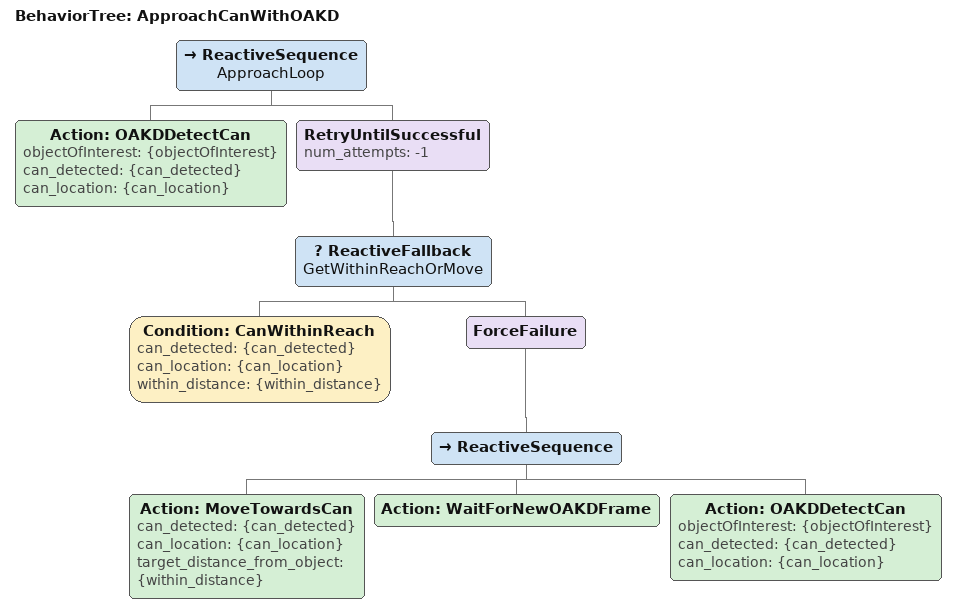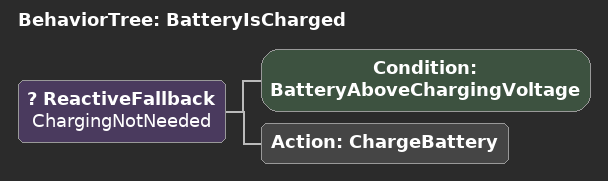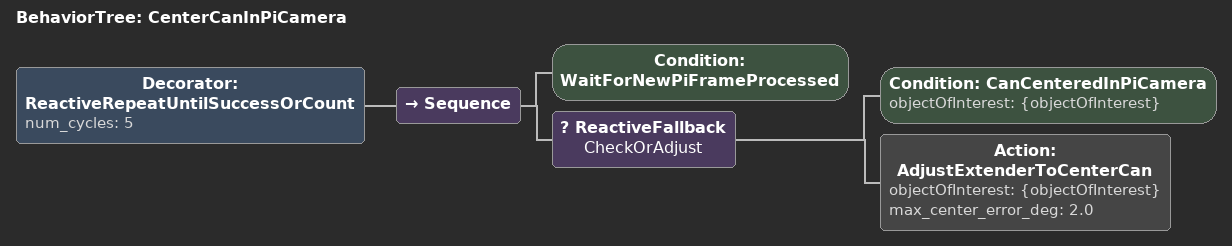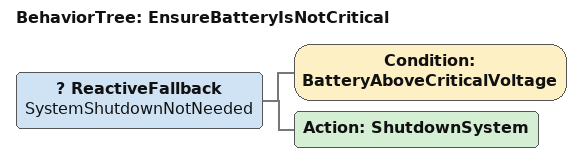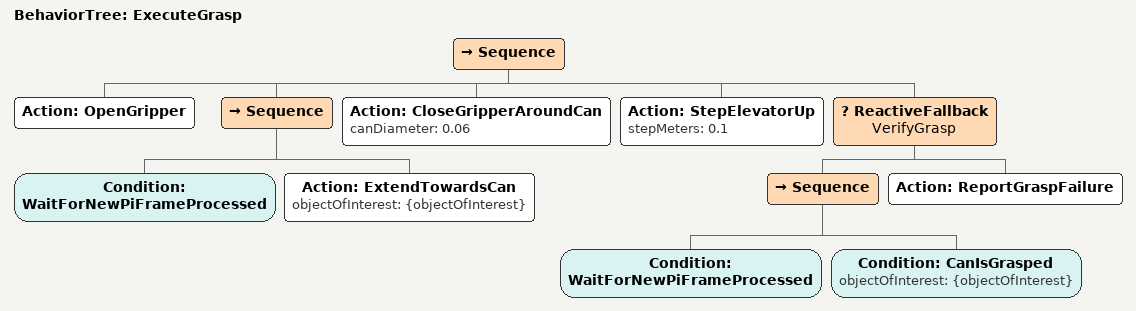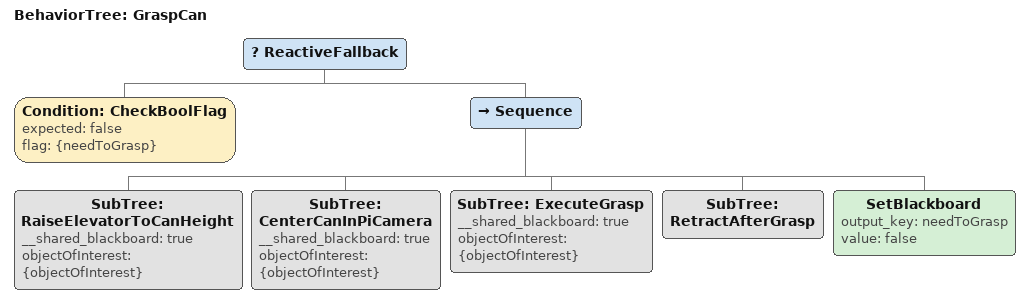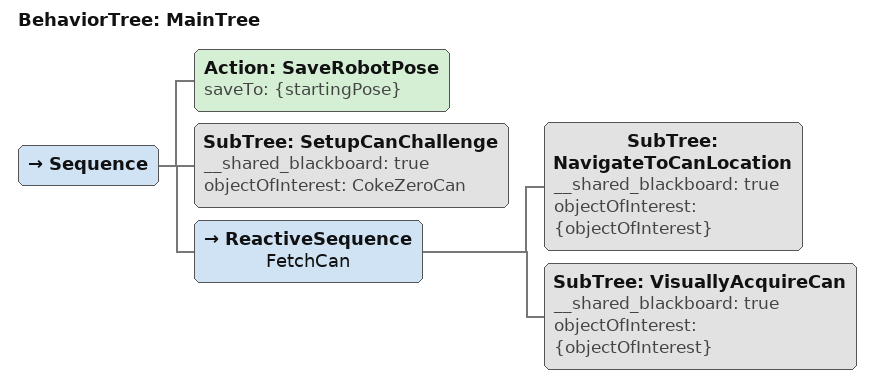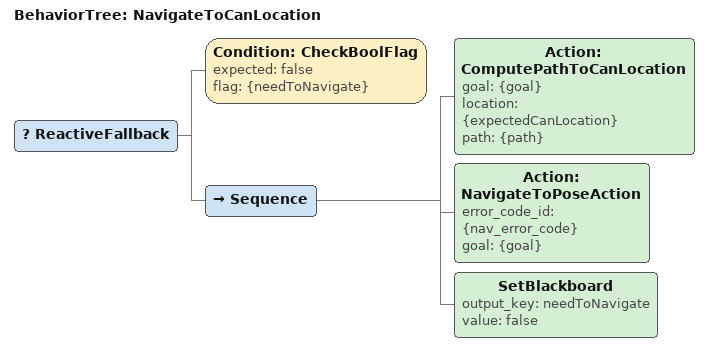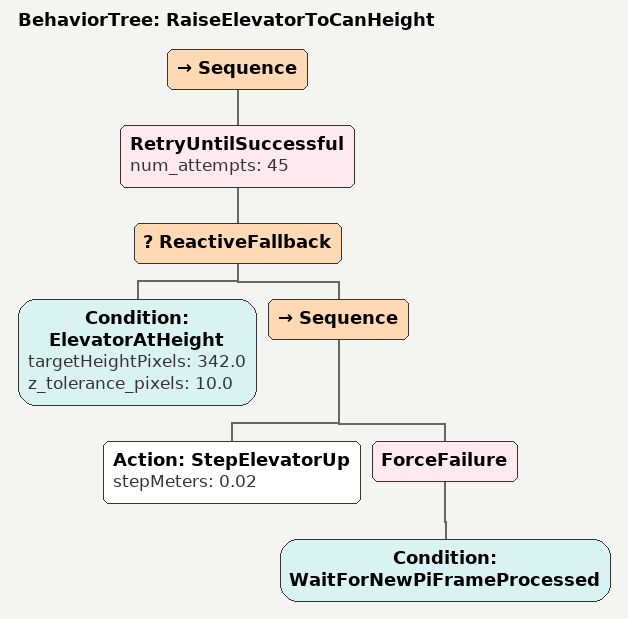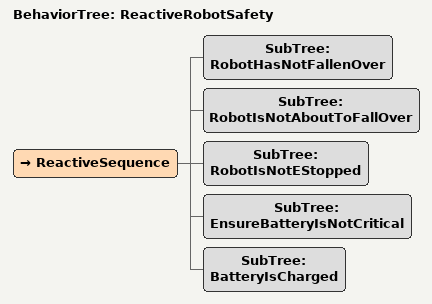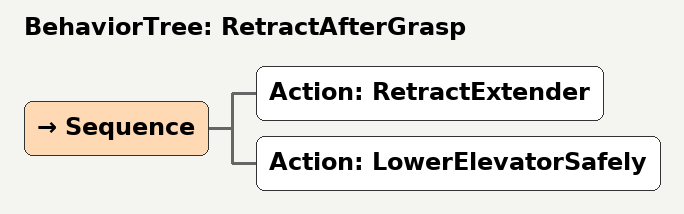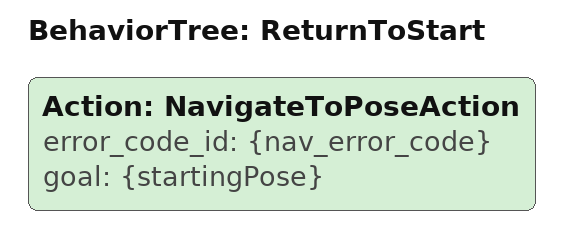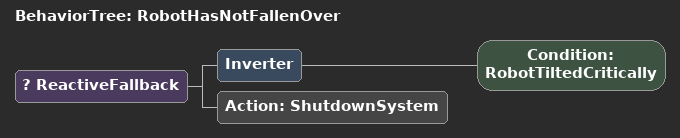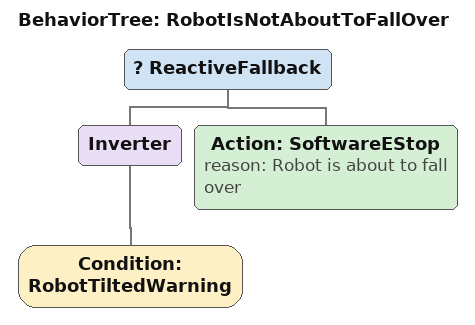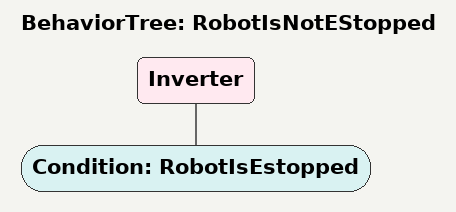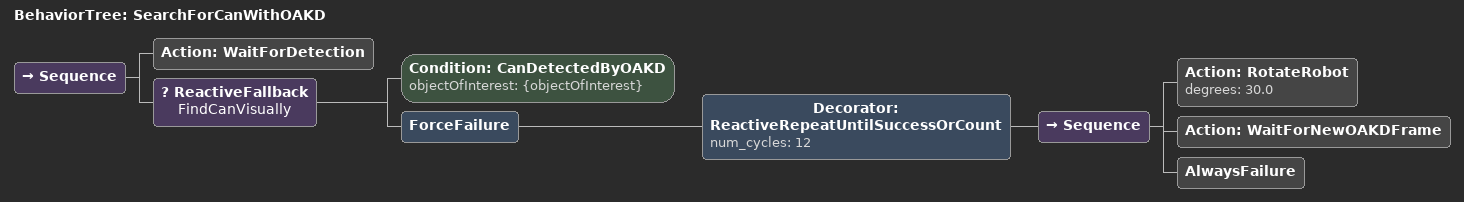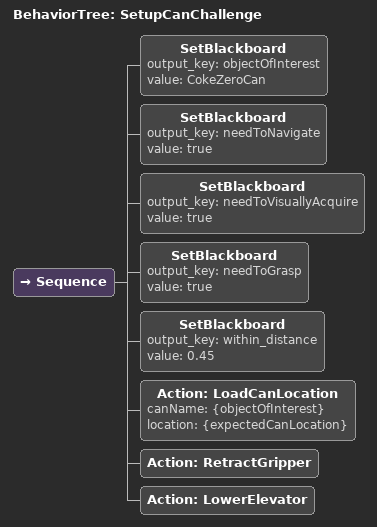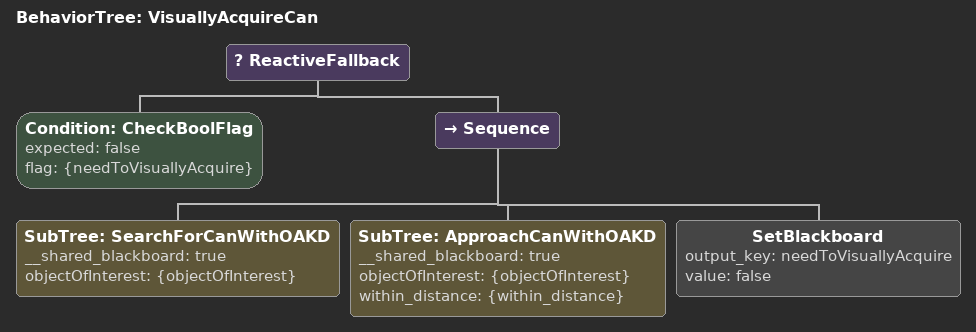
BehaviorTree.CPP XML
<?xml version="1.0"?>
<root main_tree_to_execute="MainTree">
    <BehaviorTree ID="ApproachCanWithOAKD">
        <ReactiveSequence name="ApproachLoop">
            <Action ID="OAKDDetectCan"
                objectOfInterest="{objectOfInterest}"
                can_detected="{can_detected}"
                can_location="{can_location}" />
            <RetryUntilSuccessful num_attempts="-1">
                <ReactiveFallback name="GetWithinReachOrMove">
                    <Condition ID="CanWithinReach"
                        can_detected="{can_detected}"
                        can_location="{can_location}"
                        within_distance="{within_distance}" />
                    <ForceFailure>
                        <ReactiveSequence>
                            <Action ID="MoveTowardsCan"
                                can_detected="{can_detected}"
                                can_location="{can_location}"
                                target_distance_from_object="{within_distance}" />
                            <Action ID="WaitForNewOAKDFrame" />
                            <Action ID="OAKDDetectCan"
                                objectOfInterest="{objectOfInterest}"
                                can_detected="{can_detected}"
                                can_location="{can_location}" />
                        </ReactiveSequence>
                    </ForceFailure>
                </ReactiveFallback>
            </RetryUntilSuccessful>
        </ReactiveSequence>
    </BehaviorTree>
    <BehaviorTree ID="BatteryIsCharged">
        <ReactiveFallback name="ChargingNotNeeded">
            <Condition ID="BatteryAboveChargingVoltage" />
            <Action ID="ChargeBattery" />
        </ReactiveFallback>
    </BehaviorTree>
    <BehaviorTree ID="CenterCanInPiCamera">
        <Decorator ID="ReactiveRepeatUntilSuccessOrCount" num_cycles="5">
            <Sequence>
                <Condition ID="WaitForNewPiFrameProcessed" />
                <ReactiveFallback name="CheckOrAdjust">
                    <Condition ID="CanCenteredInPiCamera" objectOfInterest="{objectOfInterest}" />
                    <Action ID="AdjustExtenderToCenterCan" objectOfInterest="{objectOfInterest}" max_center_error_deg="2.0" />
                </ReactiveFallback>
            </Sequence>
        </Decorator>
    </BehaviorTree>
    <BehaviorTree ID="EnsureBatteryIsNotCritical">
        <ReactiveFallback name="SystemShutdownNotNeeded">
            <Condition ID="BatteryAboveCriticalVoltage" />
            <Action ID="ShutdownSystem" />
        </ReactiveFallback>
    </BehaviorTree>
    <BehaviorTree ID="ExecuteGrasp">
        <Sequence>
            <Action ID="OpenGripper" />
            <Sequence>
                <Condition ID="WaitForNewPiFrameProcessed" />
                <Action ID="ExtendTowardsCan" objectOfInterest="{objectOfInterest}" />
            </Sequence>
            <Action ID="CloseGripperAroundCan" canDiameter="0.06" />
            <Action ID="StepElevatorUp" stepMeters="0.1" />
            <ReactiveFallback name="VerifyGrasp">
                <Sequence>
                    <Condition ID="WaitForNewPiFrameProcessed" />
                    <Condition ID="CanIsGrasped" objectOfInterest="{objectOfInterest}" />
                </Sequence>
                <Action ID="ReportGraspFailure" />
            </ReactiveFallback>
        </Sequence>
    </BehaviorTree>
    <BehaviorTree ID="GraspCan">
        <ReactiveFallback>
            <Condition ID="CheckBoolFlag" expected="false" flag="{needToGrasp}" />
            <Sequence>
                <SubTree ID="RaiseElevatorToCanHeight" __shared_blackboard="true"
                    objectOfInterest="{objectOfInterest}" />
                <SubTree ID="CenterCanInPiCamera" __shared_blackboard="true"
                    objectOfInterest="{objectOfInterest}" />
                <SubTree ID="ExecuteGrasp" __shared_blackboard="true"
                    objectOfInterest="{objectOfInterest}" />
                <SubTree ID="RetractAfterGrasp" />
                <SetBlackboard output_key="needToGrasp" value="false" />
            </Sequence>
        </ReactiveFallback>
    </BehaviorTree>
    <BehaviorTree ID="MainTree">
        <Sequence>
            <Action ID="SaveRobotPose" saveTo="{startingPose}" />
            <SubTree ID="SetupCanChallenge" __shared_blackboard="true"
                objectOfInterest="CokeZeroCan" />
            <ReactiveSequence name="FetchCan">
                <SubTree ID="NavigateToCanLocation" __shared_blackboard="true"
                    objectOfInterest="{objectOfInterest}" />
                <SubTree ID="VisuallyAcquireCan" __shared_blackboard="true"
                    objectOfInterest="{objectOfInterest}" />
            </ReactiveSequence>
        </Sequence>
    </BehaviorTree>
    <BehaviorTree ID="NavigateToCanLocation">
        <ReactiveFallback>
            <Condition ID="CheckBoolFlag" expected="false" flag="{needToNavigate}" />
            <Sequence>
                <Action ID="ComputePathToCanLocation" goal="{goal}" location="{expectedCanLocation}"
                    path="{path}" />
                <Action ID="NavigateToPoseAction" error_code_id="{nav_error_code}" goal="{goal}" />
                <SetBlackboard output_key="needToNavigate" value="false" />
            </Sequence>
        </ReactiveFallback>
    </BehaviorTree>
    <BehaviorTree ID="RaiseElevatorToCanHeight">
        <Sequence>
            <RetryUntilSuccessful num_attempts="45">
                <ReactiveFallback>
                    <Condition ID="ElevatorAtHeight" targetHeightPixels="342.0"
                        z_tolerance_pixels="10.0" />
                    <Sequence>
                        <Action ID="StepElevatorUp" stepMeters="0.02" />
                        <ForceFailure>
                            <Condition ID="WaitForNewPiFrameProcessed" />
                        </ForceFailure>
                    </Sequence>
                </ReactiveFallback>
            </RetryUntilSuccessful>
        </Sequence>
    </BehaviorTree>
    <BehaviorTree ID="ReactiveRobotSafety">
        <ReactiveSequence>
            <SubTree ID="RobotHasNotFallenOver" />
            <SubTree ID="RobotIsNotAboutToFallOver" />
            <SubTree ID="RobotIsNotEStopped" />
            <SubTree ID="EnsureBatteryIsNotCritical" />
            <SubTree ID="BatteryIsCharged" />
        </ReactiveSequence>
    </BehaviorTree>
    <BehaviorTree ID="RetractAfterGrasp">
        <Sequence>
            <Action ID="RetractExtender" />
            <Action ID="LowerElevatorSafely" />
        </Sequence>
    </BehaviorTree>
    <BehaviorTree ID="ReturnToStart">
        <Action ID="NavigateToPoseAction" error_code_id="{nav_error_code}" goal="{startingPose}" />
    </BehaviorTree>
    <BehaviorTree ID="RobotHasNotFallenOver">
        <ReactiveFallback>
            <Inverter>
                <Condition ID="RobotTiltedCritically" />
            </Inverter>
            <Action ID="ShutdownSystem" />
        </ReactiveFallback>
    </BehaviorTree>
    <BehaviorTree ID="RobotIsNotAboutToFallOver">
        <ReactiveFallback>
            <Inverter>
                <Condition ID="RobotTiltedWarning" />
            </Inverter>
            <Action ID="SoftwareEStop" reason="Robot is about to fall over" />
        </ReactiveFallback>
    </BehaviorTree>
    <BehaviorTree ID="RobotIsNotEStopped">
        <Inverter>
            <Condition ID="RobotIsEstopped" />
        </Inverter>
    </BehaviorTree>
    <BehaviorTree ID="SearchForCanWithOAKD">
        <Sequence>
            <Action ID="WaitForDetection" />
            <ReactiveFallback name="FindCanVisually">
                <Condition ID="CanDetectedByOAKD" objectOfInterest="{objectOfInterest}" />
                <ForceFailure>
                    <Decorator ID="ReactiveRepeatUntilSuccessOrCount" num_cycles="12">
                        <Sequence>
                            <Action ID="RotateRobot" degrees="30.0" />
                            <Action ID="WaitForNewOAKDFrame" />
                            <AlwaysFailure />
                        </Sequence>
                    </Decorator>
                </ForceFailure>
            </ReactiveFallback>
        </Sequence>
    </BehaviorTree>
    <BehaviorTree ID="SetupCanChallenge">
        <Sequence>
            <SetBlackboard output_key="objectOfInterest" value="CokeZeroCan" />
            <SetBlackboard output_key="needToNavigate" value="true" />
            <SetBlackboard output_key="needToVisuallyAcquire" value="true" />
            <SetBlackboard output_key="needToGrasp" value="true" />
            <SetBlackboard output_key="within_distance" value="0.45" />
            <Action ID="LoadCanLocation" canName="{objectOfInterest}"
                location="{expectedCanLocation}" />
            <Action ID="RetractGripper" />
            <Action ID="LowerElevator" />
        </Sequence>
    </BehaviorTree>
    <BehaviorTree ID="VisuallyAcquireCan">
        <ReactiveFallback>
            <Condition ID="CheckBoolFlag" expected="false" flag="{needToVisuallyAcquire}" />
            <Sequence>
                <SubTree ID="SearchForCanWithOAKD" __shared_blackboard="true"
                    objectOfInterest="{objectOfInterest}" />
                <SubTree ID="ApproachCanWithOAKD" __shared_blackboard="true"
                    objectOfInterest="{objectOfInterest}"
                    within_distance="{within_distance}" />
                <SetBlackboard output_key="needToVisuallyAcquire" value="false" />
            </Sequence>
        </ReactiveFallback>
    </BehaviorTree>
</root>
